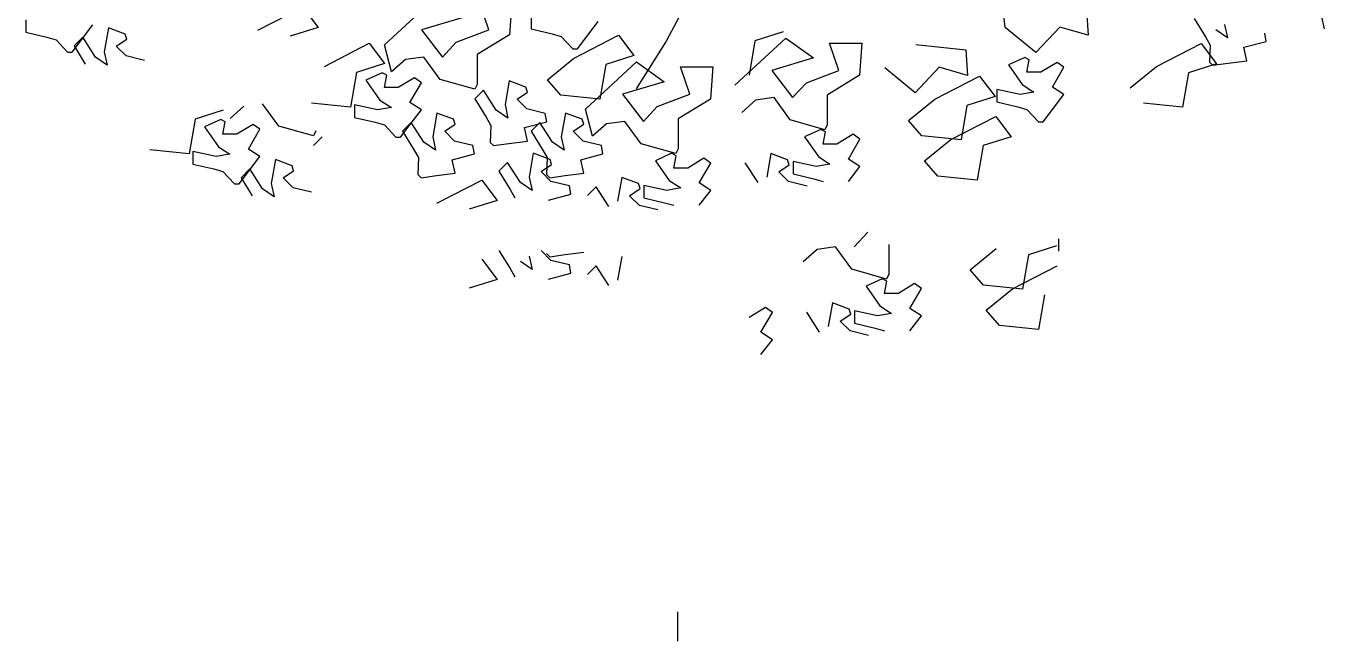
# Model space of a CAD drawing. Header units: metres. Extents: x -1655 to 449, y 40 to 361.
# Drawn here: x 98.079 to 98.922, y 57.839 to 58.239 of the extents above; entities that cross this region are included whole.
import ezdxf

# ---------------------------------------------------------------- set-up
doc = ezdxf.new("R2010")
doc.units = ezdxf.units.M
doc.header["$MEASUREMENT"] = 0
doc.layers.add('paisajismo', color=7, linetype='Continuous')

# ---------------------------------------------------------------- blocks, each defined once
blk = doc.blocks.new('A$C78ED2221')
at = {"layer": 'paisajismo', "color": 86}
for p, q in [((2.6741, 1.0168), (2.7303, 1.0168)), ((1.2935, 0.6796), (1.2209, 0.5448)), ((0.7318, 0.5384), (0.8202, 0.6202)), ((0.9126, 0.5642), (0.8965, 0.6116)), ((0.9527, 0.6116), (0.9487, 0.5556)), ((0.5116, 0.5637), (0.5895, 0.6039)), ((0.5895, 0.6039), (0.6163, 0.5685)), ((0.9866, 0.5874), (0.9866, 0.5659)), ((1.8104, 0.5684), (1.8059, 0.6034)), ((1.9515, 0.5991), (1.9542, 0.5548)), ((2.3593, 0.5891), (2.3643, 0.5658)), ((0.1085, 0.5816), (0.1085, 0.5601)), ((0.2048, 0.5471), (0.2249, 0.5729)), ((0.2518, 0.5676), (0.2445, 0.5263)), ((0.2809, 0.5569), (0.2518, 0.5676)), ((0.6163, 0.5685), (0.5675, 0.553)), ((0.7961, 0.5642), (0.8322, 0.5168)), ((0.9866, 0.5659), (1.0228, 0.5573)), ((1.083, 0.5529), (1.1031, 0.5787)), ((1.8632, 0.5249), (1.8104, 0.5684)), ((1.905, 0.569), (1.8632, 0.5249)), ((1.9542, 0.5548), (1.905, 0.569)), ((2.1387, 0.5838), (2.1582, 0.5521)), ((2.1963, 0.5505), (2.1762, 0.5645)), ((2.1913, 0.5738), (2.1963, 0.5505)), ((0.1085, 0.5601), (0.1446, 0.5515)), ((0.1446, 0.5515), (0.1607, 0.5471)), ((0.1607, 0.5471), (0.1808, 0.5256)), ((0.1888, 0.5256), (0.2048, 0.5471)), ((0.2072, 0.5514), (0.192, 0.5362)), ((0.2294, 0.5169), (0.2072, 0.5514)), ((0.2654, 0.5358), (0.2835, 0.5481)), ((0.2835, 0.5481), (0.2809, 0.5569)), ((0.8322, 0.5168), (0.8564, 0.5427)), ((0.9487, 0.5556), (0.8925, 0.5212)), ((1.0228, 0.5573), (1.0388, 0.5529)), ((1.0388, 0.5529), (1.0589, 0.5314)), ((1.0602, 0.5146), (1.1381, 0.5548)), ((1.0669, 0.5314), (1.083, 0.5529)), ((1.2209, 0.5448), (1.1691, 0.4619)), ((1.3404, 0.468), (1.4288, 0.5498)), ((1.3754, 0.5454), (1.3651, 0.4855)), ((1.4242, 0.5609), (1.3754, 0.5454)), ((1.4288, 0.5498), (1.4769, 0.5154)), ((2.1582, 0.5521), (2.1665, 0.5377)), ((2.2251, 0.5339), (2.2637, 0.544)), ((2.2637, 0.544), (2.2613, 0.5586)), ((0.1808, 0.5256), (0.1888, 0.5256)), ((0.192, 0.5362), (0.2115, 0.5046)), ((0.2445, 0.5263), (0.2496, 0.5029)), ((0.2825, 0.5188), (0.2654, 0.5358)), ((0.6271, 0.5007), (0.705, 0.5409)), ((0.705, 0.5409), (0.7318, 0.5055)), ((0.7439, 0.4911), (0.7318, 0.5384)), ((0.8925, 0.5212), (0.8925, 0.4695)), ((1.0589, 0.5314), (1.0669, 0.5314)), ((1.165, 0.5194), (1.1161, 0.504)), ((1.505, 0.5412), (1.5613, 0.5412)), ((1.5212, 0.4938), (1.505, 0.5412)), ((1.5613, 0.5412), (1.5573, 0.4852)), ((1.7419, 0.5293), (1.7446, 0.4849)), ((2.0729, 0.5005), (2.1508, 0.5407)), ((2.1508, 0.5407), (2.1776, 0.5053)), ((2.1665, 0.5377), (2.1655, 0.5083)), ((2.2301, 0.5105), (2.2251, 0.5339)), ((0.2496, 0.5029), (0.2294, 0.5169)), ((0.3145, 0.511), (0.2825, 0.5188)), ((0.7318, 0.5055), (0.683, 0.49)), ((0.7679, 0.5126), (0.7439, 0.4911)), ((0.8001, 0.5168), (0.7679, 0.5126)), ((0.8282, 0.4781), (0.8001, 0.5168)), ((1.0147, 0.4776), (1.0602, 0.5146)), ((1.0811, 0.4266), (1.1695, 0.5084)), ((1.1161, 0.504), (1.1059, 0.444)), ((1.4769, 0.5154), (1.4046, 0.4938)), ((1.6536, 0.455), (1.6008, 0.4985)), ((1.6954, 0.4991), (1.6536, 0.455)), ((1.7446, 0.4849), (1.6954, 0.4991)), ((1.8441, 0.5163), (1.816, 0.5034)), ((1.816, 0.5034), (1.84, 0.469)), ((1.8521, 0.512), (1.8441, 0.5163)), ((1.8481, 0.4906), (1.8521, 0.512)), ((1.9003, 0.5077), (1.8722, 0.4906)), ((1.8922, 0.4647), (1.9123, 0.4991)), ((1.9123, 0.4991), (1.9003, 0.5077)), ((2.0274, 0.4635), (2.0729, 0.5005)), ((2.1776, 0.5053), (2.1288, 0.4898)), ((2.1655, 0.5083), (2.1711, 0.5026)), ((2.1711, 0.5026), (2.1977, 0.5065)), ((2.1977, 0.5065), (2.2301, 0.5105)), ((0.683, 0.49), (0.6727, 0.4301)), ((0.7274, 0.4896), (0.6993, 0.4767)), ((0.6993, 0.4767), (0.7234, 0.4423)), ((0.7354, 0.4853), (0.7274, 0.4896)), ((0.7314, 0.4638), (0.7354, 0.4853)), ((0.7837, 0.481), (0.7555, 0.4638)), ((0.7956, 0.4724), (0.7837, 0.481)), ((0.8884, 0.4609), (0.8282, 0.4781)), ((0.9483, 0.4756), (0.941, 0.4343)), ((0.9773, 0.4649), (0.9483, 0.4756)), ((1.4046, 0.4938), (1.4408, 0.4465)), ((1.4649, 0.4724), (1.5212, 0.4938)), ((1.5573, 0.4852), (1.5011, 0.4509)), ((1.6879, 0.4436), (1.7658, 0.4837)), ((1.7658, 0.4837), (1.7926, 0.4483)), ((1.8722, 0.4906), (1.8481, 0.4906)), ((2.1288, 0.4898), (2.1186, 0.4299)), ((0.7555, 0.4638), (0.7314, 0.4638)), ((0.7755, 0.438), (0.7956, 0.4724)), ((0.8925, 0.4695), (0.8884, 0.4609)), ((0.9037, 0.4594), (0.8885, 0.4442)), ((0.9259, 0.4249), (0.9037, 0.4594)), ((1.1454, 0.4524), (1.1815, 0.4051)), ((1.2057, 0.4309), (1.2619, 0.4524)), ((1.4408, 0.4465), (1.4649, 0.4724)), ((1.7959, 0.4604), (1.7959, 0.4389)), ((1.836, 0.4517), (1.7959, 0.4604)), ((1.8601, 0.4561), (1.836, 0.4517)), ((1.84, 0.469), (1.8601, 0.4561)), ((1.9123, 0.4517), (1.8922, 0.4647)), ((1.8922, 0.426), (1.9123, 0.4517)), ((0.4874, 0.4315), (0.4633, 0.41)), ((0.5477, 0.3971), (0.5196, 0.4358)), ((0.6727, 0.4301), (0.6046, 0.437)), ((0.6792, 0.4337), (0.6792, 0.4122)), ((0.7193, 0.425), (0.6792, 0.4337)), ((0.7435, 0.4294), (0.7193, 0.425)), ((0.7234, 0.4423), (0.7435, 0.4294)), ((0.7956, 0.425), (0.7755, 0.438)), ((0.8885, 0.4442), (0.908, 0.4126)), ((0.941, 0.4343), (0.9461, 0.4109)), ((1.1059, 0.444), (1.0378, 0.4509)), ((1.1815, 0.4051), (1.2057, 0.4309)), ((1.2981, 0.4438), (1.2418, 0.4094)), ((1.3765, 0.4423), (1.3525, 0.4207)), ((1.4087, 0.4465), (1.3765, 0.4423)), ((1.4368, 0.4078), (1.4087, 0.4465)), ((1.5011, 0.4509), (1.5011, 0.3992)), ((1.6423, 0.4065), (1.6879, 0.4436)), ((1.7437, 0.4329), (1.7335, 0.373)), ((1.7926, 0.4483), (1.7437, 0.4329)), ((1.7959, 0.4389), (1.832, 0.4303)), ((1.832, 0.4303), (1.8481, 0.426)), ((2.1186, 0.4299), (2.0505, 0.4368)), ((0.4024, 0.4089), (0.3921, 0.349)), ((0.4512, 0.4244), (0.4024, 0.4089)), ((0.4469, 0.4086), (0.4188, 0.3956)), ((0.4549, 0.4042), (0.4469, 0.4086)), ((0.6792, 0.4122), (0.7153, 0.4036)), ((0.7755, 0.3992), (0.7956, 0.425)), ((0.8226, 0.4197), (0.8153, 0.3784)), ((0.8516, 0.409), (0.8226, 0.4197)), ((0.8542, 0.4002), (0.8516, 0.409)), ((0.908, 0.4126), (0.9162, 0.3981)), ((0.9461, 0.4109), (0.9259, 0.4249)), ((1.0461, 0.4197), (1.0388, 0.3784)), ((1.0932, 0.3793), (1.0811, 0.4266)), ((1.2418, 0.4094), (1.2418, 0.3577)), ((1.497, 0.3906), (1.4368, 0.4078)), ((1.6654, 0.3798), (1.6423, 0.4065)), ((1.7158, 0.3737), (1.7937, 0.4139)), ((1.7937, 0.4139), (1.8205, 0.3785)), ((1.8481, 0.426), (1.8682, 0.4044)), ((1.8762, 0.4044), (1.8922, 0.426)), ((0.4188, 0.3956), (0.4428, 0.3612)), ((0.4508, 0.3828), (0.4549, 0.4042)), ((0.5031, 0.4), (0.475, 0.3828)), ((0.495, 0.3569), (0.5151, 0.3914)), ((0.5151, 0.3914), (0.5031, 0.4)), ((0.6079, 0.3799), (0.5477, 0.3971)), ((0.612, 0.3885), (0.6079, 0.3799)), ((0.7153, 0.4036), (0.7314, 0.3992)), ((0.7314, 0.3992), (0.7515, 0.3777)), ((0.7595, 0.3777), (0.7755, 0.3992)), ((0.778, 0.4035), (0.7627, 0.3883)), ((0.7627, 0.3883), (0.7822, 0.3567)), ((0.8002, 0.369), (0.778, 0.4035)), ((0.8362, 0.3879), (0.8542, 0.4002)), ((0.8532, 0.3709), (0.8362, 0.3879)), ((0.9162, 0.3981), (0.9152, 0.3687)), ((0.9748, 0.3943), (1.0134, 0.4045)), ((0.9799, 0.3709), (0.9748, 0.3943)), ((1.0015, 0.4035), (0.9863, 0.3883)), ((0.9863, 0.3883), (1.0058, 0.3567)), ((1.0237, 0.369), (1.0015, 0.4035)), ((1.0597, 0.3879), (1.0778, 0.4002)), ((1.0768, 0.3709), (1.0597, 0.3879)), ((1.1173, 0.4008), (1.0932, 0.3793)), ((1.1495, 0.4051), (1.1173, 0.4008)), ((1.1776, 0.3663), (1.1495, 0.4051)), ((1.4897, 0.3913), (1.4616, 0.3784)), ((1.4977, 0.387), (1.4897, 0.3913)), ((1.4937, 0.3656), (1.4977, 0.387)), ((1.5011, 0.3992), (1.497, 0.3906)), ((1.8682, 0.4044), (1.8762, 0.4044)), ((0.4428, 0.3612), (0.4629, 0.3483)), ((0.475, 0.3828), (0.4508, 0.3828)), ((0.6232, 0.3784), (0.6079, 0.3631)), ((0.7515, 0.3777), (0.7595, 0.3777)), ((0.8203, 0.355), (0.8002, 0.369)), ((0.8153, 0.3784), (0.8203, 0.355)), ((0.8853, 0.3631), (0.8532, 0.3709)), ((0.8877, 0.3486), (0.8853, 0.3631)), ((0.9152, 0.3687), (0.9209, 0.363)), ((0.9209, 0.363), (0.9475, 0.3669)), ((0.9475, 0.3669), (0.9799, 0.3709)), ((1.0439, 0.355), (1.0237, 0.369)), ((1.0388, 0.3784), (1.0439, 0.355)), ((1.1088, 0.3631), (1.0768, 0.3709)), ((1.1112, 0.3486), (1.1088, 0.3631)), ((1.2378, 0.3491), (1.1776, 0.3663)), ((1.4616, 0.3784), (1.4856, 0.344)), ((1.5178, 0.3656), (1.4937, 0.3656)), ((1.5459, 0.3827), (1.5178, 0.3656)), ((1.5378, 0.3397), (1.5579, 0.3741)), ((1.5579, 0.3741), (1.5459, 0.3827)), ((1.7335, 0.373), (1.6654, 0.3798)), ((1.6702, 0.3366), (1.7158, 0.3737)), ((1.7717, 0.363), (1.7614, 0.3031)), ((1.8205, 0.3785), (1.7717, 0.363)), ((0.3921, 0.349), (0.324, 0.3559)), ((0.4388, 0.344), (0.3987, 0.3526)), ((0.3987, 0.3526), (0.3987, 0.3311)), ((0.4629, 0.3483), (0.4388, 0.344)), ((0.5151, 0.344), (0.495, 0.3569)), ((0.495, 0.3182), (0.5151, 0.344)), ((0.542, 0.3387), (0.5347, 0.2973)), ((0.571, 0.3279), (0.542, 0.3387)), ((0.7822, 0.3567), (0.7905, 0.3423)), ((0.7905, 0.3423), (0.7895, 0.3128)), ((0.8491, 0.3384), (0.8877, 0.3486)), ((0.8541, 0.3151), (0.8491, 0.3384)), ((0.9902, 0.3498), (0.9829, 0.3085)), ((1.0193, 0.3391), (0.9902, 0.3498)), ((1.0058, 0.3567), (1.0141, 0.3423)), ((1.0141, 0.3423), (1.013, 0.3128)), ((1.0219, 0.3304), (1.0193, 0.3391)), ((1.0727, 0.3384), (1.1112, 0.3486)), ((1.0777, 0.3151), (1.0727, 0.3384)), ((1.2305, 0.3499), (1.2023, 0.3369)), ((1.2385, 0.3455), (1.2305, 0.3499)), ((1.2344, 0.3241), (1.2385, 0.3455)), ((1.2418, 0.3577), (1.2378, 0.3491)), ((1.2867, 0.3413), (1.2586, 0.3241)), ((1.2987, 0.3327), (1.2867, 0.3413)), ((1.4032, 0.3494), (1.3959, 0.3081)), ((1.4322, 0.3386), (1.4032, 0.3494)), ((1.4348, 0.3299), (1.4322, 0.3386)), ((1.4856, 0.344), (1.5057, 0.3311)), ((1.5579, 0.3267), (1.5378, 0.3397)), ((0.3987, 0.3311), (0.4348, 0.3225)), ((0.4348, 0.3225), (0.4508, 0.3182)), ((0.4508, 0.3182), (0.4709, 0.2966)), ((0.479, 0.2966), (0.495, 0.3182)), ((0.4974, 0.3225), (0.4822, 0.3073)), ((0.5196, 0.288), (0.4974, 0.3225)), ((0.5556, 0.3069), (0.5736, 0.3192)), ((0.5736, 0.3192), (0.571, 0.3279)), ((0.9456, 0.3337), (0.9304, 0.3184)), ((0.9304, 0.3184), (0.9499, 0.2868)), ((0.9679, 0.2992), (0.9456, 0.3337)), ((1.0038, 0.3181), (1.0219, 0.3304)), ((1.0209, 0.301), (1.0038, 0.3181)), ((1.2023, 0.3369), (1.2264, 0.3026)), ((1.2586, 0.3241), (1.2344, 0.3241)), ((1.2786, 0.2982), (1.2987, 0.3327)), ((1.3808, 0.2987), (1.3586, 0.3332)), ((1.4168, 0.3176), (1.4348, 0.3299)), ((1.4339, 0.3005), (1.4168, 0.3176)), ((1.4816, 0.3267), (1.4415, 0.3354)), ((1.4415, 0.3354), (1.4415, 0.3139)), ((1.5057, 0.3311), (1.4816, 0.3267)), ((1.5378, 0.301), (1.5579, 0.3267)), ((1.6933, 0.31), (1.6702, 0.3366)), ((0.4709, 0.2966), (0.479, 0.2966)), ((0.4822, 0.3073), (0.5017, 0.2756)), ((0.5347, 0.2973), (0.5398, 0.274)), ((0.5727, 0.2898), (0.5556, 0.3069)), ((0.7895, 0.3128), (0.7951, 0.3071)), ((0.7951, 0.3071), (0.8217, 0.311)), ((0.8217, 0.311), (0.8541, 0.3151)), ((0.8227, 0.2631), (0.9006, 0.3033)), ((0.9006, 0.3033), (0.9274, 0.2679)), ((0.988, 0.2852), (0.9679, 0.2992)), ((0.9829, 0.3085), (0.988, 0.2852)), ((1.013, 0.3128), (1.0187, 0.3071)), ((1.0187, 0.3071), (1.0453, 0.311)), ((1.053, 0.2933), (1.0209, 0.301)), ((1.0453, 0.311), (1.0777, 0.3151)), ((1.0554, 0.2787), (1.053, 0.2933)), ((1.1439, 0.3079), (1.1366, 0.2666)), ((1.173, 0.2972), (1.1439, 0.3079)), ((1.1756, 0.2884), (1.173, 0.2972)), ((1.1822, 0.294), (1.1822, 0.2724)), ((1.2223, 0.2853), (1.1822, 0.294)), ((1.2264, 0.3026), (1.2465, 0.2896)), ((1.2987, 0.2853), (1.2786, 0.2982)), ((1.4659, 0.2928), (1.4339, 0.3005)), ((1.4415, 0.3139), (1.4776, 0.3053)), ((1.4776, 0.3053), (1.4937, 0.301)), ((1.7614, 0.3031), (1.6933, 0.31)), ((0.5398, 0.274), (0.5196, 0.288)), ((0.6047, 0.2821), (0.5727, 0.2898)), ((0.9499, 0.2868), (0.9582, 0.2724)), ((1.0168, 0.2685), (1.0554, 0.2787)), ((1.0993, 0.2917), (1.0841, 0.2765)), ((1.1216, 0.2572), (1.0993, 0.2917)), ((1.1575, 0.2761), (1.1756, 0.2884)), ((1.1746, 0.2591), (1.1575, 0.2761)), ((1.1822, 0.2724), (1.2184, 0.2638)), ((1.2465, 0.2896), (1.2223, 0.2853)), ((1.2786, 0.2595), (1.2987, 0.2853)), ((0.9274, 0.2679), (0.8786, 0.2524)), ((1.2067, 0.2513), (1.1746, 0.2591)), ((1.2184, 0.2638), (1.2344, 0.2595)), ((1.5477, 0.187), (1.5718, 0.2129)), ((0.9304, 0.1811), (0.9499, 0.1494)), ((1.0209, 0.1636), (1.0038, 0.1807)), ((1.4834, 0.1828), (1.4594, 0.1612)), ((1.5156, 0.187), (1.4834, 0.1828)), ((1.5437, 0.1483), (1.5156, 0.187)), ((1.608, 0.1914), (1.608, 0.1397)), ((1.7492, 0.147), (1.7948, 0.1841)), ((1.8995, 0.1888), (1.8507, 0.1734)), ((1.9028, 0.2009), (1.9028, 0.1794)), ((0.9006, 0.1659), (0.9274, 0.1305)), ((0.988, 0.1478), (0.9679, 0.1618)), ((0.9829, 0.1711), (0.988, 0.1478)), ((1.013, 0.1754), (1.0187, 0.1698)), ((1.0187, 0.1698), (1.0453, 0.1736)), ((1.053, 0.1559), (1.0209, 0.1636)), ((1.0453, 0.1736), (1.0777, 0.1777)), ((1.1439, 0.1705), (1.1366, 0.1292)), ((1.8507, 0.1734), (1.8404, 0.1135)), ((0.9499, 0.1494), (0.9582, 0.135)), ((1.0168, 0.1312), (1.0554, 0.1413)), ((1.0554, 0.1413), (1.053, 0.1559)), ((1.0993, 0.1544), (1.0841, 0.1391)), ((1.1216, 0.1199), (1.0993, 0.1544)), ((1.6039, 0.1311), (1.5437, 0.1483)), ((1.608, 0.1397), (1.6039, 0.1311)), ((1.7723, 0.1203), (1.7492, 0.147)), ((1.8227, 0.1142), (1.9006, 0.1544)), ((0.9274, 0.1305), (0.8786, 0.1151)), ((1.5966, 0.1318), (1.5685, 0.1189)), ((1.5685, 0.1189), (1.5925, 0.0845)), ((1.6046, 0.1275), (1.5966, 0.1318)), ((1.6006, 0.1061), (1.6046, 0.1275)), ((1.6528, 0.1232), (1.6247, 0.1061)), ((1.6447, 0.0802), (1.6648, 0.1147)), ((1.6648, 0.1147), (1.6528, 0.1232)), ((1.8404, 0.1135), (1.7723, 0.1203)), ((1.7772, 0.0771), (1.8227, 0.1142)), ((1.6247, 0.1061), (1.6006, 0.1061)), ((1.8786, 0.1035), (1.8683, 0.0436)), ((1.3936, 0.0818), (1.3655, 0.0646)), ((1.3855, 0.0387), (1.4056, 0.0732)), ((1.4056, 0.0732), (1.3936, 0.0818)), ((1.4877, 0.0392), (1.4655, 0.0737)), ((1.5101, 0.0899), (1.5028, 0.0486)), ((1.5391, 0.0791), (1.5101, 0.0899)), ((1.5237, 0.0581), (1.5417, 0.0704)), ((1.5417, 0.0704), (1.5391, 0.0791)), ((1.5484, 0.0759), (1.5484, 0.0544)), ((1.5885, 0.0672), (1.5484, 0.0759)), ((1.6126, 0.0716), (1.5885, 0.0672)), ((1.5925, 0.0845), (1.6126, 0.0716)), ((1.6648, 0.0672), (1.6447, 0.0802)), ((1.8002, 0.0505), (1.7772, 0.0771)), ((1.5408, 0.041), (1.5237, 0.0581)), ((1.5484, 0.0544), (1.5845, 0.0458)), ((1.5845, 0.0458), (1.6006, 0.0415)), ((1.6447, 0.0415), (1.6648, 0.0672)), ((1.8683, 0.0436), (1.8002, 0.0505)), ((1.4056, 0.0258), (1.3855, 0.0387)), ((1.3855, 0), (1.4056, 0.0258)), ((1.5728, 0.0333), (1.5408, 0.041))]:
    blk.add_line(p, q, dxfattribs=at)
at = {"layer": 'paisajismo', "color": 64}
for p, q in [((0.8683, 0.5857), (0.7961, 0.5642)), ((0.8564, 0.5427), (0.9126, 0.5642)), ((1.1381, 0.5548), (1.165, 0.5194)), ((1.6548, 0.539), (1.7419, 0.5293)), ((1.1695, 0.5084), (1.2177, 0.4739)), ((1.2619, 0.4524), (1.2458, 0.4998)), ((1.2458, 0.4998), (1.302, 0.4998)), ((1.302, 0.4998), (1.2981, 0.4438)), ((1.0378, 0.4509), (1.0147, 0.4776)), ((1.2177, 0.4739), (1.1454, 0.4524)), ((0.9619, 0.4438), (0.9799, 0.4561)), ((0.9799, 0.4561), (0.9773, 0.4649)), ((0.979, 0.4268), (0.9619, 0.4438)), ((1.011, 0.419), (0.979, 0.4268)), ((1.0134, 0.4045), (1.011, 0.419)), ((1.0752, 0.409), (1.0461, 0.4197)), ((1.0778, 0.4002), (1.0752, 0.409))]:
    blk.add_line(p, q, dxfattribs=at)

msp = doc.modelspace()

# ---------------------------------------------------------------- block references
at = {"xscale": 0.3737905403280332, "yscale": 0.3737905403280332, "zscale": 0.3737905403280332}
msp.add_blockref('A$C78ED2221', (98.03845, 58.02553), dxfattribs=at)
at = {"color": 1, "xscale": -0.3381494434166233, "yscale": 0.3381494434166233, "zscale": 0.3381494434166233, "rotation": 270}
msp.add_blockref('A$C78ED2221', (98.15861, 56.93523), dxfattribs=at)

doc.saveas('drawing.dxf')
